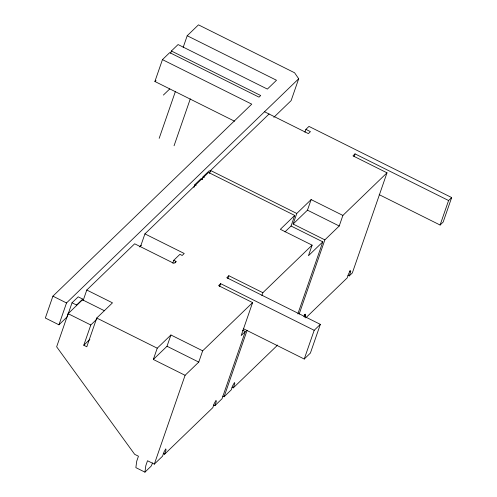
<?xml version="1.0" encoding="UTF-8"?>
<svg xmlns="http://www.w3.org/2000/svg" width="497" height="497" viewBox="0 0 497 497"><rect width="100%" height="100%" fill="white"/><g stroke="black" fill="none" stroke-linecap="round" stroke-linejoin="round"><path stroke-width="0.75" d="M234.541 121.2L154.89 81.483L162.457 59.628L251.755 104.153L52.906 296.162L45.339 318.018L58.944 324.808L67.151 316.881L72.034 302.779L78.191 296.839L82.726 299.101L82.483 299.803L68.12 313.675L56.646 346.807L134.668 454.326L138.452 456.215L136.743 461.148L135.861 467.627L144.938 472.15L145.814 465.67L147.522 460.738L154.325 464.13L162.538 456.203L163.998 451.972L165.756 448.872L166.054 449.996L164.588 454.221L163.227 453.544M58.944 324.808L66.511 302.953L298.691 78.762L294.578 72.767L198.477 24.85L187.207 35.734L183.169 47.389M76.327 305.748L76.569 305.04L82.726 299.101M83.105 300.642L86.782 290.024L134.656 243.791L173.975 263.398L176.025 261.416L173.757 260.285L172.782 263.106M170.645 53.179L171.397 50.992L178.069 44.55L267.367 89.081L276.506 80.259L187.207 35.734M86.782 290.024L112.484 302.841L96.753 318.03L86.807 346.757L83.782 345.253L90.802 324.982L96.878 319.117M159.17 138.352L175.422 91.429M174.056 145.77L190.301 98.847M140.489 246.667L144.919 233.888L208.529 172.465L294.715 215.443L291.056 226.017L284.98 231.882M193.929 187.425L194.905 184.604L201.061 178.659L202.36 179.305M202.136 179.498L203.111 176.677L209.268 170.738L210.566 171.384M175.534 262.826L176.025 261.416M209.604 173.304L210.579 170.483L269.057 114.012M202.67 350.814L198.763 362.096L185.089 375.303L153.331 359.468L157.238 348.192L170.918 334.984L202.67 350.814L252.6 302.605L218.581 285.638L220.631 283.657L314.185 330.306L320.341 324.361L226.787 277.711L228.837 275.729L262.863 292.696L312.11 245.145L280.351 229.31L294.715 215.443M153.331 359.468L167.011 346.26L170.918 334.984M154.325 464.13L185.089 375.303M219.655 286.477L220.631 283.657M227.862 278.55L228.837 275.729M298.691 78.762L291.124 100.618L273.835 117.311M304.916 132.196L305.891 129.375L308.966 126.406L451.661 197.557L443.181 222.053L440.1 225.029L379.186 194.65M213.499 404.999L214.859 405.682L216.325 401.452L216.027 400.327L214.269 403.434L212.809 407.664L164.588 454.221M252.6 302.605L241.188 335.562L245.294 331.598L242.517 330.213M245.294 331.598L222.041 398.743L214.859 405.682M222.731 396.084L224.091 396.768L247.09 330.343M261.888 295.516L262.863 292.696M231.969 387.169L233.329 387.846L234.789 383.622L234.497 382.497L232.739 385.597L231.273 389.828L224.091 396.768M342.887 215.425L339.227 225.998L324.864 239.871L293.106 224.035L296.771 213.462L311.134 199.589L342.887 215.425L387.001 172.826L352.982 155.859L355.032 153.877L448.586 200.527L451.661 197.557M293.106 224.035L307.469 210.163L311.134 199.589M312.11 245.145L308.444 255.719L322.808 241.853L291.056 226.017M297.858 313.911L322.808 241.853M299.151 314.116L324.864 239.871M354.057 156.698L355.032 153.877M304.847 317.378L305.58 315.266L305.288 314.141L303.884 316.626M243.319 328.66L304.239 359.033L314.185 330.306M320.341 324.361L310.395 353.087L304.239 359.033M347.9 275.226L349.261 275.903L350.727 271.673L350.428 270.548L348.67 273.654L347.21 277.885L305.773 317.894M387.001 172.826L352.336 272.934L349.261 275.903M440.1 225.029L448.586 200.527M152.672 462.9L151.094 466.205L144.938 472.15M162.457 59.628L169.719 52.62L259.012 97.145L260.695 95.523L171.397 50.992M154.89 81.483L156.008 80.402M163.376 95.076L169.775 88.901M139.589 246.941L141.254 245.325M83.782 345.253L89.858 339.383M173.757 260.285L179.914 254.34L182.182 255.47L184.232 253.489L144.919 233.888M233.329 387.846L277.668 345.036M305.891 129.375L310.426 131.637L308.376 133.618L264.522 111.75M307.469 210.163L339.227 225.998M210.579 170.483L296.771 213.462M203.111 176.677L204.41 177.33M194.905 184.604L196.203 185.251M349.366 270.995L350.727 271.673M304.22 314.582L305.58 315.266M82.483 299.803L104.476 310.768M167.011 346.26L198.763 362.096M72.034 302.779L76.569 305.04M52.906 296.162L66.511 302.953M96.753 318.03L157.238 348.192M68.12 313.675L90.802 324.982"/></g></svg>
